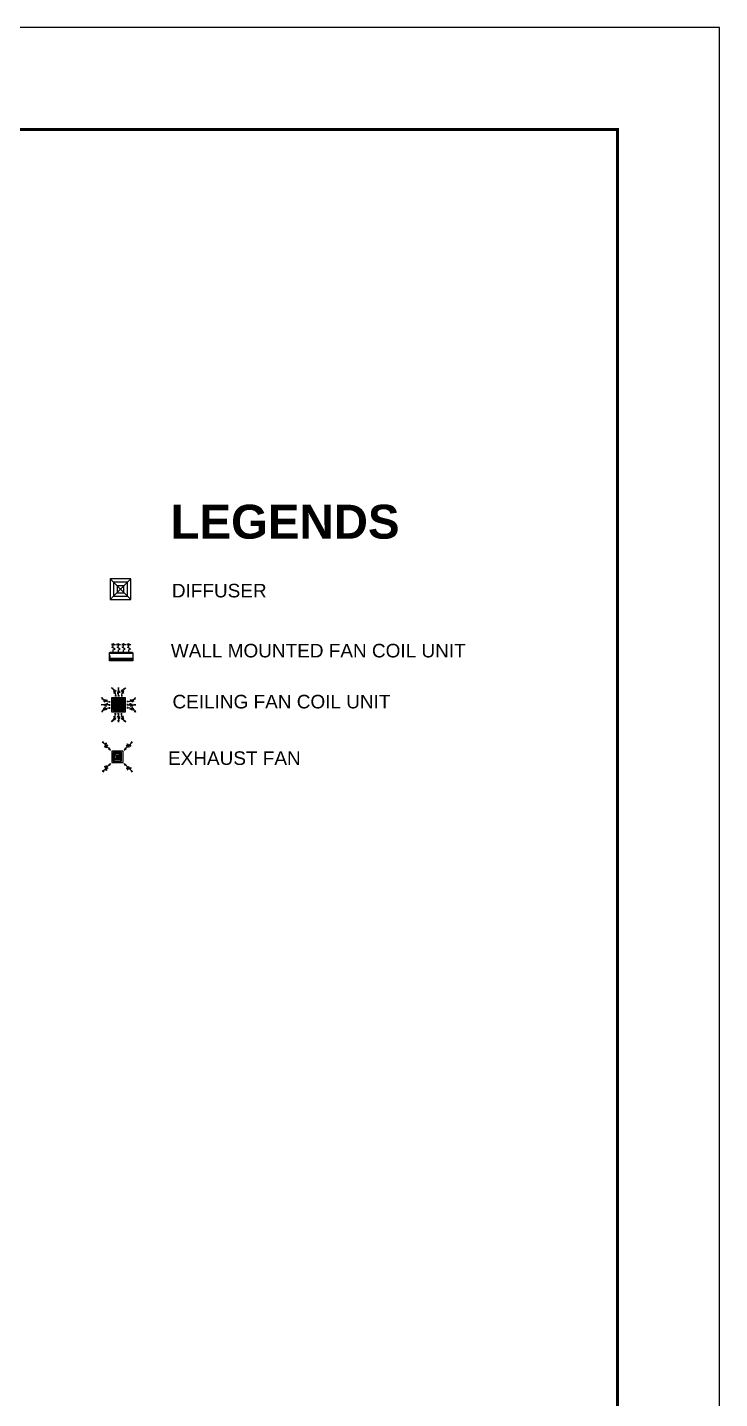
# Model space of a CAD drawing. Header units: millimetres. Extents: x 150 to 360, y 293 to 443.
# Drawn here: x 228.89 to 249.29, y 322.51 to 362.92 of the extents above; entities that cross this region are included whole.
import ezdxf

# ---------------------------------------------------------------- set-up
doc = ezdxf.new("R2010")
doc.units = ezdxf.units.MM
doc.header["$MEASUREMENT"] = 0
for name, color, linetype in [('.1', 1, 'Continuous'), ('AIR', 7, 'Continuous'), ('diffuser', 7, 'Continuous'), ('Legends', 7, 'Continuous'), ('template', 7, 'Continuous')]:
    doc.layers.add(name, color=color, linetype=linetype)
doc.styles.get("Standard").update_dxf_attribs({"font": 'arial.ttf'})

# ---------------------------------------------------------------- blocks, each defined once
blk = doc.blocks.new('GRILL-C-IN')
at = {"layer": 'AIR', "ltscale": 3}
for p, q in [((-0.623, 0.601), (-0.674, 0.651)), ((-0.601, 0.623), (-0.651, 0.674)), ((-0.637, 0.637), (-0.3, 0.3)), ((0.637, 0.637), (0.3, 0.3)), ((0.601, 0.623), (0.651, 0.674)), ((0.623, 0.601), (0.674, 0.651)), ((-0.623, -0.601), (-0.674, -0.651)), ((-0.637, -0.637), (-0.3, -0.3)), ((0.637, -0.637), (0.3, -0.3)), ((0.623, -0.601), (0.674, -0.651)), ((-0.601, -0.623), (-0.651, -0.674)), ((0.601, -0.623), (0.651, -0.674))]:
    blk.add_line(p, q, dxfattribs=at)
at = {"layer": 'AIR'}
for p, q in [((-0.188, 0.187), (0.187, -0.188)), ((0.187, 0.187), (-0.188, -0.188))]:
    blk.add_line(p, q, dxfattribs=at)
at = {"layer": 'AIR', "ltscale": 3}
for points in [[(-0.362, 0.393), (-0.393, 0.362), (-0.3, 0.3)], [(0.393, 0.362), (0.362, 0.393), (0.3, 0.3)], [(-0.362, -0.393), (-0.393, -0.362), (-0.3, -0.3)], [(0.393, -0.362), (0.362, -0.393), (0.3, -0.3)]]:
    blk.add_lwpolyline(points, close=True, dxfattribs=at)
at = {"layer": 'AIR'}
for points in [[(-0.25, -0.25), (0.25, -0.25), (0.25, 0.25), (-0.25, 0.25)], [(-0.188, -0.188), (0.187, -0.188), (0.187, 0.187), (-0.188, 0.187)], [(-0.125, -0.125), (0.125, -0.125), (0.125, 0.125), (-0.125, 0.125)], [(-0.062, -0.062), (0.062, -0.062), (0.062, 0.062), (-0.062, 0.062)]]:
    blk.add_lwpolyline(points, close=True, dxfattribs=at)
at = {"layer": 'AIR', "ltscale": 3}
for points in [[(-0.441, 0.441), (-0.512, 0.404), (-0.432, 0.514), (-0.568, 0.43), (-0.477, 0.6), (-0.561, 0.561)], [(0.441, 0.441), (0.404, 0.512), (0.514, 0.432), (0.43, 0.568), (0.6, 0.477), (0.561, 0.561)], [(-0.441, -0.441), (-0.512, -0.404), (-0.432, -0.514), (-0.568, -0.43), (-0.477, -0.6), (-0.561, -0.561)], [(0.441, -0.441), (0.404, -0.512), (0.514, -0.432), (0.43, -0.568), (0.6, -0.477), (0.561, -0.561)]]:
    blk.add_spline(points, degree=3, dxfattribs=at)
for points in [[(-0.3, 0.3), (-0.362, 0.393), (-0.393, 0.362)], [(0.3, 0.3), (0.393, 0.362), (0.362, 0.393)], [(-0.3, -0.3), (-0.362, -0.393), (-0.393, -0.362)], [(0.3, -0.3), (0.393, -0.362), (0.362, -0.393)]]:
    blk.add_solid(points, dxfattribs=at)
blk = doc.blocks.new('AC-S-12')
at = {"layer": 'diffuser'}
for p, q in [((-0.15, 0.15), (0.15, -0.15)), ((0.15, 0.15), (-0.15, -0.15)), ((-0.15, 0.15), (-0.15, -0.15)), ((0.15, 0.15), (-0.15, 0.15)), ((-0.1, 0.1), (-0.1, -0.1)), ((0.1, 0.1), (-0.1, 0.1)), ((-0.05, 0.05), (-0.05, -0.05)), ((0.05, 0.05), (-0.05, 0.05)), ((0.05, -0.05), (0.05, 0.05)), ((0.1, -0.1), (0.1, 0.1)), ((0.15, -0.15), (0.15, 0.15)), ((-0.15, -0.15), (0.15, -0.15)), ((-0.1, -0.1), (0.1, -0.1)), ((-0.05, -0.05), (0.05, -0.05))]:
    blk.add_line(p, q, dxfattribs=at)
for points in [[(-0.358, 0.358, 0, 0.0447, 0), (-0.295, 0.295, 0, 0, 0), (-0.15, 0.15, 0, 0, 0)], [(0.358, 0.358, 0, 0.0447, 0), (0.295, 0.295, 0, 0, 0), (0.15, 0.15, 0, 0, 0)], [(-0.358, -0.358, 0, 0.0447, 0), (-0.295, -0.295, 0, 0, 0), (-0.15, -0.15, 0, 0, 0)], [(0.358, -0.358, 0, 0.0447, 0), (0.295, -0.295, 0, 0, 0), (0.15, -0.15, 0, 0, 0)]]:
    blk.add_lwpolyline(points, format="xyseb", dxfattribs=at)
blk = doc.blocks.new('fcu')
at = {"layer": 'diffuser', "xscale": 2.052644456280903, "yscale": 2.052644456280903, "zscale": 2.052644456280903}
blk.add_blockref('AC-S-12', (0, 0), dxfattribs=at)
blk = doc.blocks.new('FCU-13000P (CASSETTE SPLIT)')
at = {"layer": 'AIR', "ltscale": 3}
for p, q in [((0, 0.523), (0, 1)), ((-0.523, 0), (-1, 0)), ((-0.558, 0.193), (-0.487, 0.193)), ((-0.558, 0.162), (-0.487, 0.162)), ((-0.558, 0.016), (-0.487, 0.016)), ((-0.193, 0.558), (-0.193, 0.487)), ((-0.162, 0.558), (-0.162, 0.487)), ((-0.016, 0.558), (-0.016, 0.487)), ((0.016, 0.558), (0.016, 0.487)), ((0.162, 0.558), (0.162, 0.487)), ((0.193, 0.558), (0.193, 0.487)), ((0.558, 0.193), (0.487, 0.193)), ((0.558, 0.162), (0.487, 0.162)), ((0.558, 0.016), (0.487, 0.016)), ((0.523, 0), (1, 0)), ((-0.558, -0.016), (-0.487, -0.016)), ((-0.558, -0.162), (-0.487, -0.162)), ((-0.558, -0.193), (-0.487, -0.193)), ((-0.193, -0.558), (-0.193, -0.487)), ((-0.162, -0.558), (-0.162, -0.487)), ((-0.016, -0.558), (-0.016, -0.487)), ((0, -0.523), (0, -1)), ((0.016, -0.558), (0.016, -0.487)), ((0.162, -0.558), (0.162, -0.487)), ((0.193, -0.558), (0.193, -0.487)), ((0.558, -0.016), (0.487, -0.016)), ((0.558, -0.162), (0.487, -0.162)), ((0.558, -0.193), (0.487, -0.193))]:
    blk.add_line(p, q, dxfattribs=at)
at = {"layer": 'AIR'}
for p, q in [((0.295, -0.295), (-0.295, 0.295)), ((0.295, 0.295), (-0.295, -0.295))]:
    blk.add_line(p, q, dxfattribs=at)
at = {"layer": 'AIR', "ltscale": 3}
for points in [[(-0.335, 0.895), (-0.311, 0.932), (-0.416, 0.973)], [(-0.022, 0.89), (0.022, 0.89), (0, 1)], [(0.335, 0.895), (0.311, 0.932), (0.416, 0.973)], [(-0.89, 0.022), (-0.89, -0.022), (-1, 0)], [(-0.895, 0.335), (-0.932, 0.311), (-0.973, 0.416)], [(0.89, 0.022), (0.89, -0.022), (1, 0)], [(0.895, 0.335), (0.932, 0.311), (0.973, 0.416)], [(-0.895, -0.335), (-0.932, -0.311), (-0.973, -0.416)], [(0.895, -0.335), (0.932, -0.311), (0.973, -0.416)], [(-0.335, -0.895), (-0.311, -0.932), (-0.416, -0.973)], [(-0.022, -0.89), (0.022, -0.89), (0, -1)], [(0.335, -0.895), (0.311, -0.932), (0.416, -0.973)]]:
    blk.add_lwpolyline(points, close=True, dxfattribs=at)
at = {"layer": 'AIR'}
for points in [[(-0.323, 0.914, -0.171809), (-0.178, 0.558), (-0.178, 0.522)], [(0.323, 0.914, 0.171809), (0.178, 0.558), (0.178, 0.522)], [(-0.914, 0.323, 0.171809), (-0.558, 0.178), (-0.522, 0.178)], [(0.914, 0.323, -0.171809), (0.558, 0.178), (0.522, 0.178)], [(-0.914, -0.323, -0.171809), (-0.558, -0.178), (-0.522, -0.178)], [(-0.323, -0.914, 0.171809), (-0.178, -0.558), (-0.178, -0.522)], [(0.323, -0.914, -0.171809), (0.178, -0.558), (0.178, -0.522)], [(0.914, -0.323, 0.171809), (0.558, -0.178), (0.522, -0.178)]]:
    blk.add_lwpolyline(points, format="xyb", dxfattribs=at)
for points in [[(-0.41, -0.41), (0.41, -0.41), (0.41, 0.41), (-0.41, 0.41)], [(-0.373, 0.31), (-0.348, 0.31), (-0.348, -0.31), (-0.373, -0.31)], [(-0.31, 0.372), (0.31, 0.372), (0.31, 0.348), (-0.31, 0.348)], [(-0.26, -0.26), (0.26, -0.26), (0.26, 0.26), (-0.26, 0.26)], [(-0.21, -0.21), (0.21, -0.21), (0.21, 0.21), (-0.21, 0.21)], [(-0.16, -0.16), (0.16, -0.16), (0.16, 0.16), (-0.16, 0.16)], [(-0.11, -0.11), (0.11, -0.11), (0.11, 0.11), (-0.11, 0.11)], [(-0.06, -0.06), (0.06, -0.06), (0.06, 0.06), (-0.06, 0.06)], [(0.372, 0.31), (0.348, 0.31), (0.348, -0.31), (0.372, -0.31)], [(-0.31, -0.373), (0.31, -0.373), (0.31, -0.348), (-0.31, -0.348)]]:
    blk.add_lwpolyline(points, close=True, dxfattribs=at)
blk.add_lwpolyline([(-0.26, -0.31), (0.26, -0.31, 0.414214), (0.31, -0.26), (0.31, 0.26, 0.414214), (0.26, 0.31), (-0.26, 0.31, 0.414214), (-0.31, 0.26), (-0.31, -0.26, 0.414214)], format="xyb", close=True, dxfattribs=at)
at = {"layer": 'AIR', "ltscale": 3}
for points in [[(-0.268, 0.84), (-0.231, 0.852), (-0.134, 0.882), (-0.422, 0.704), (0.005, 0.903), (-0.358, 0.645), (-0.239, 0.678), (-0.199, 0.69)], [(0.268, 0.84), (0.231, 0.852), (0.134, 0.882), (0.422, 0.704), (-0.005, 0.903), (0.358, 0.645), (0.239, 0.678), (0.199, 0.69)], [(-0.84, 0.268), (-0.852, 0.231), (-0.882, 0.134), (-0.704, 0.422), (-0.903, -0.005), (-0.645, 0.358), (-0.678, 0.239), (-0.69, 0.199)], [(0.84, 0.268), (0.852, 0.231), (0.882, 0.134), (0.704, 0.422), (0.903, -0.005), (0.645, 0.358), (0.678, 0.239), (0.69, 0.199)], [(-0.84, -0.268), (-0.852, -0.231), (-0.882, -0.134), (-0.704, -0.422), (-0.903, 0.005), (-0.645, -0.358), (-0.678, -0.239), (-0.69, -0.199)], [(-0.268, -0.84), (-0.231, -0.852), (-0.134, -0.882), (-0.422, -0.704), (0.005, -0.903), (-0.358, -0.645), (-0.239, -0.678), (-0.199, -0.69)], [(0.268, -0.84), (0.231, -0.852), (0.134, -0.882), (0.422, -0.704), (-0.005, -0.903), (0.358, -0.645), (0.239, -0.678), (0.199, -0.69)], [(0.84, -0.268), (0.852, -0.231), (0.882, -0.134), (0.704, -0.422), (0.903, 0.005), (0.645, -0.358), (0.678, -0.239), (0.69, -0.199)]]:
    blk.add_open_spline(points, degree=3, knots=[0.0032834, 0.0032834, 0.0032834, 0.0032834, 0.0712567, 0.1924075, 0.3347111, 0.5062145, 0.5813292, 0.5813292, 0.5813292, 0.5813292], dxfattribs=at)
for points in [[(0, 0.8), (0.077, 0.776), (-0.058, 0.755), (0.098, 0.718), (-0.087, 0.663), (0, 0.631)], [(-0.8, 0), (-0.776, -0.077), (-0.755, 0.058), (-0.718, -0.098), (-0.663, 0.087), (-0.631, 0)], [(0.8, 0), (0.776, -0.077), (0.755, 0.058), (0.718, -0.098), (0.663, 0.087), (0.631, 0)], [(0, -0.8), (0.077, -0.776), (-0.058, -0.755), (0.098, -0.718), (-0.087, -0.663), (0, -0.631)]]:
    blk.add_spline(points, degree=3, dxfattribs=at)
for points in [[(-0.416, 0.973), (-0.335, 0.895), (-0.311, 0.932)], [(0, 1), (-0.022, 0.89), (0.022, 0.89)], [(0.416, 0.973), (0.335, 0.895), (0.311, 0.932)], [(-1, 0), (-0.89, 0.022), (-0.89, -0.022)], [(-0.973, 0.416), (-0.895, 0.335), (-0.932, 0.311)], [(1, 0), (0.89, 0.022), (0.89, -0.022)], [(0.973, 0.416), (0.895, 0.335), (0.932, 0.311)], [(-0.973, -0.416), (-0.895, -0.335), (-0.932, -0.311)], [(0.973, -0.416), (0.895, -0.335), (0.932, -0.311)], [(-0.416, -0.973), (-0.335, -0.895), (-0.311, -0.932)], [(0, -1), (-0.022, -0.89), (0.022, -0.89)], [(0.416, -0.973), (0.335, -0.895), (0.311, -0.932)]]:
    blk.add_solid(points, dxfattribs=at)
blk = doc.blocks.new('CARRIER-S30-32 (FCD)')
at = {"layer": 'AIR'}
for p, q in [((0.825, -0.05), (-0.825, -0.05)), ((0.825, -0.075), (-0.825, -0.075)), ((0.825, -0.1), (-0.825, -0.1)), ((0.825, -0.125), (-0.825, -0.125)), ((0.825, -0.15), (-0.825, -0.15)), ((-0.6, -0.025), (-0.6, -0.175)), ((-0.4, -0.025), (-0.4, -0.175)), ((-0.2, -0.025), (-0.2, -0.175)), ((0, -0.025), (0, -0.175)), ((0.2, -0.025), (0.2, -0.175)), ((0.4, -0.025), (0.4, -0.175)), ((0.6, -0.025), (0.6, -0.175))]:
    blk.add_line(p, q, dxfattribs=at)
for points in [[(-0.8, -0.62), (0.8, -0.62, 0.414214), (0.85, -0.57), (0.85, 0), (-0.85, 0), (-0.85, -0.57, 0.414214)], [(-0.8, -0.595), (0.8, -0.595, 0.414214), (0.825, -0.57), (0.825, -0.525), (-0.825, -0.525), (-0.825, -0.57, 0.414214)]]:
    blk.add_lwpolyline(points, format="xyb", close=True, dxfattribs=at)
for points in [[(-0.825, -0.025), (0.825, -0.025), (0.825, -0.175), (-0.825, -0.175)], [(-0.664, -1.134), (-0.562, -1.239), (-0.697, -1.177)], [(-0.461, -1.134), (-0.562, -1.239), (-0.428, -1.177)], [(-0.289, -1.134), (-0.188, -1.239), (-0.322, -1.177)], [(-0.086, -1.134), (-0.188, -1.239), (-0.053, -1.177)], [(0.086, -1.134), (0.187, -1.239), (0.053, -1.177)], [(0.289, -1.134), (0.187, -1.239), (0.322, -1.177)], [(0.461, -1.134), (0.562, -1.239), (0.428, -1.177)], [(0.664, -1.134), (0.562, -1.239), (0.697, -1.177)]]:
    blk.add_lwpolyline(points, close=True, dxfattribs=at)
for points in [[(-0.562, -0.678), (-0.562, -0.794), (-0.44, -0.843), (-0.667, -0.996), (-0.562, -1.044), (-0.562, -1.239)], [(-0.188, -0.678), (-0.188, -0.794), (-0.065, -0.843), (-0.292, -0.996), (-0.188, -1.044), (-0.188, -1.239)], [(0.187, -0.678), (0.187, -0.794), (0.31, -0.843), (0.083, -0.996), (0.187, -1.044), (0.187, -1.239)], [(0.562, -0.678), (0.562, -0.794), (0.685, -0.843), (0.458, -0.996), (0.562, -1.044), (0.562, -1.239)]]:
    blk.add_lwpolyline(points, dxfattribs=at)
for centre in [(-0.8, -0.285), (-0.8, -0.36)]:
    blk.add_circle(centre, 0.0187, dxfattribs=at)

msp = doc.modelspace()

# ---------------------------------------------------------------- linework, layer by layer
at = {"layer": '.1', "color": 0}
msp.add_line((249.294, 362.92), (150.018, 362.92), dxfattribs=at)
at = {"layer": 'template'}
msp.add_line((249.294, 292.524), (249.294, 362.92), dxfattribs=at)
at = {"layer": 'template', "linetype": 'Continuous', "const_width": 0.0853}
msp.add_lwpolyline([(156.035, 295.532), (246.286, 295.532), (246.286, 359.911), (156.035, 359.911)], close=True, dxfattribs=at)

# ---------------------------------------------------------------- block references
at = {"layer": 'AIR', "xscale": -0.4053817101480872, "yscale": 0.4053817101480872, "zscale": 0.4053817101480872, "rotation": 180}
msp.add_blockref('CARRIER-S30-32 (FCD)', (231.65, 344.251), dxfattribs=at)
at = {"layer": 'AIR'}
for name, p, xscale, yscale, zscale in [('FCU-13000P (CASSETTE SPLIT)', (231.576, 342.955), 0.5113536813550488, 0.5113536813550488, 0.5113536813550488), ('GRILL-C-IN', (231.543, 341.422), 0.6658363358532475, 0.6658363358532475, 0.6658363358532475)]:
    msp.add_blockref(name, p, dxfattribs=dict(at, xscale=xscale, yscale=yscale, zscale=zscale))
at = {"layer": 'Legends', "linetype": 'Continuous', "lineweight": 25}
msp.add_blockref('fcu', (231.634, 346.362), dxfattribs=at)

# ---------------------------------------------------------------- texts
at = {"layer": 'Legends', "attachment_point": 1}
for s, width, insert, char_height in [('{\\fArial|b1|i0|c0|p34;LEGENDS}', 9.67592, (233.108, 348.851), 1), ('DIFFUSER', 11.26859, (233.148, 346.52), 0.4), ('WALL MOUNTED FAN COIL UNIT', 11.26859, (233.117, 344.751), 0.4), ('CEILING FAN COIL UNIT', 11.26859, (233.166, 343.248), 0.4), ('EXHAUST FAN', 11.26859, (233.034, 341.583), 0.4)]:
    msp.add_mtext_dynamic_manual_height_columns(s, width=width, gutter_width=1, heights=[0], dxfattribs=dict(at, insert=insert, char_height=char_height))

doc.saveas('drawing.dxf')
